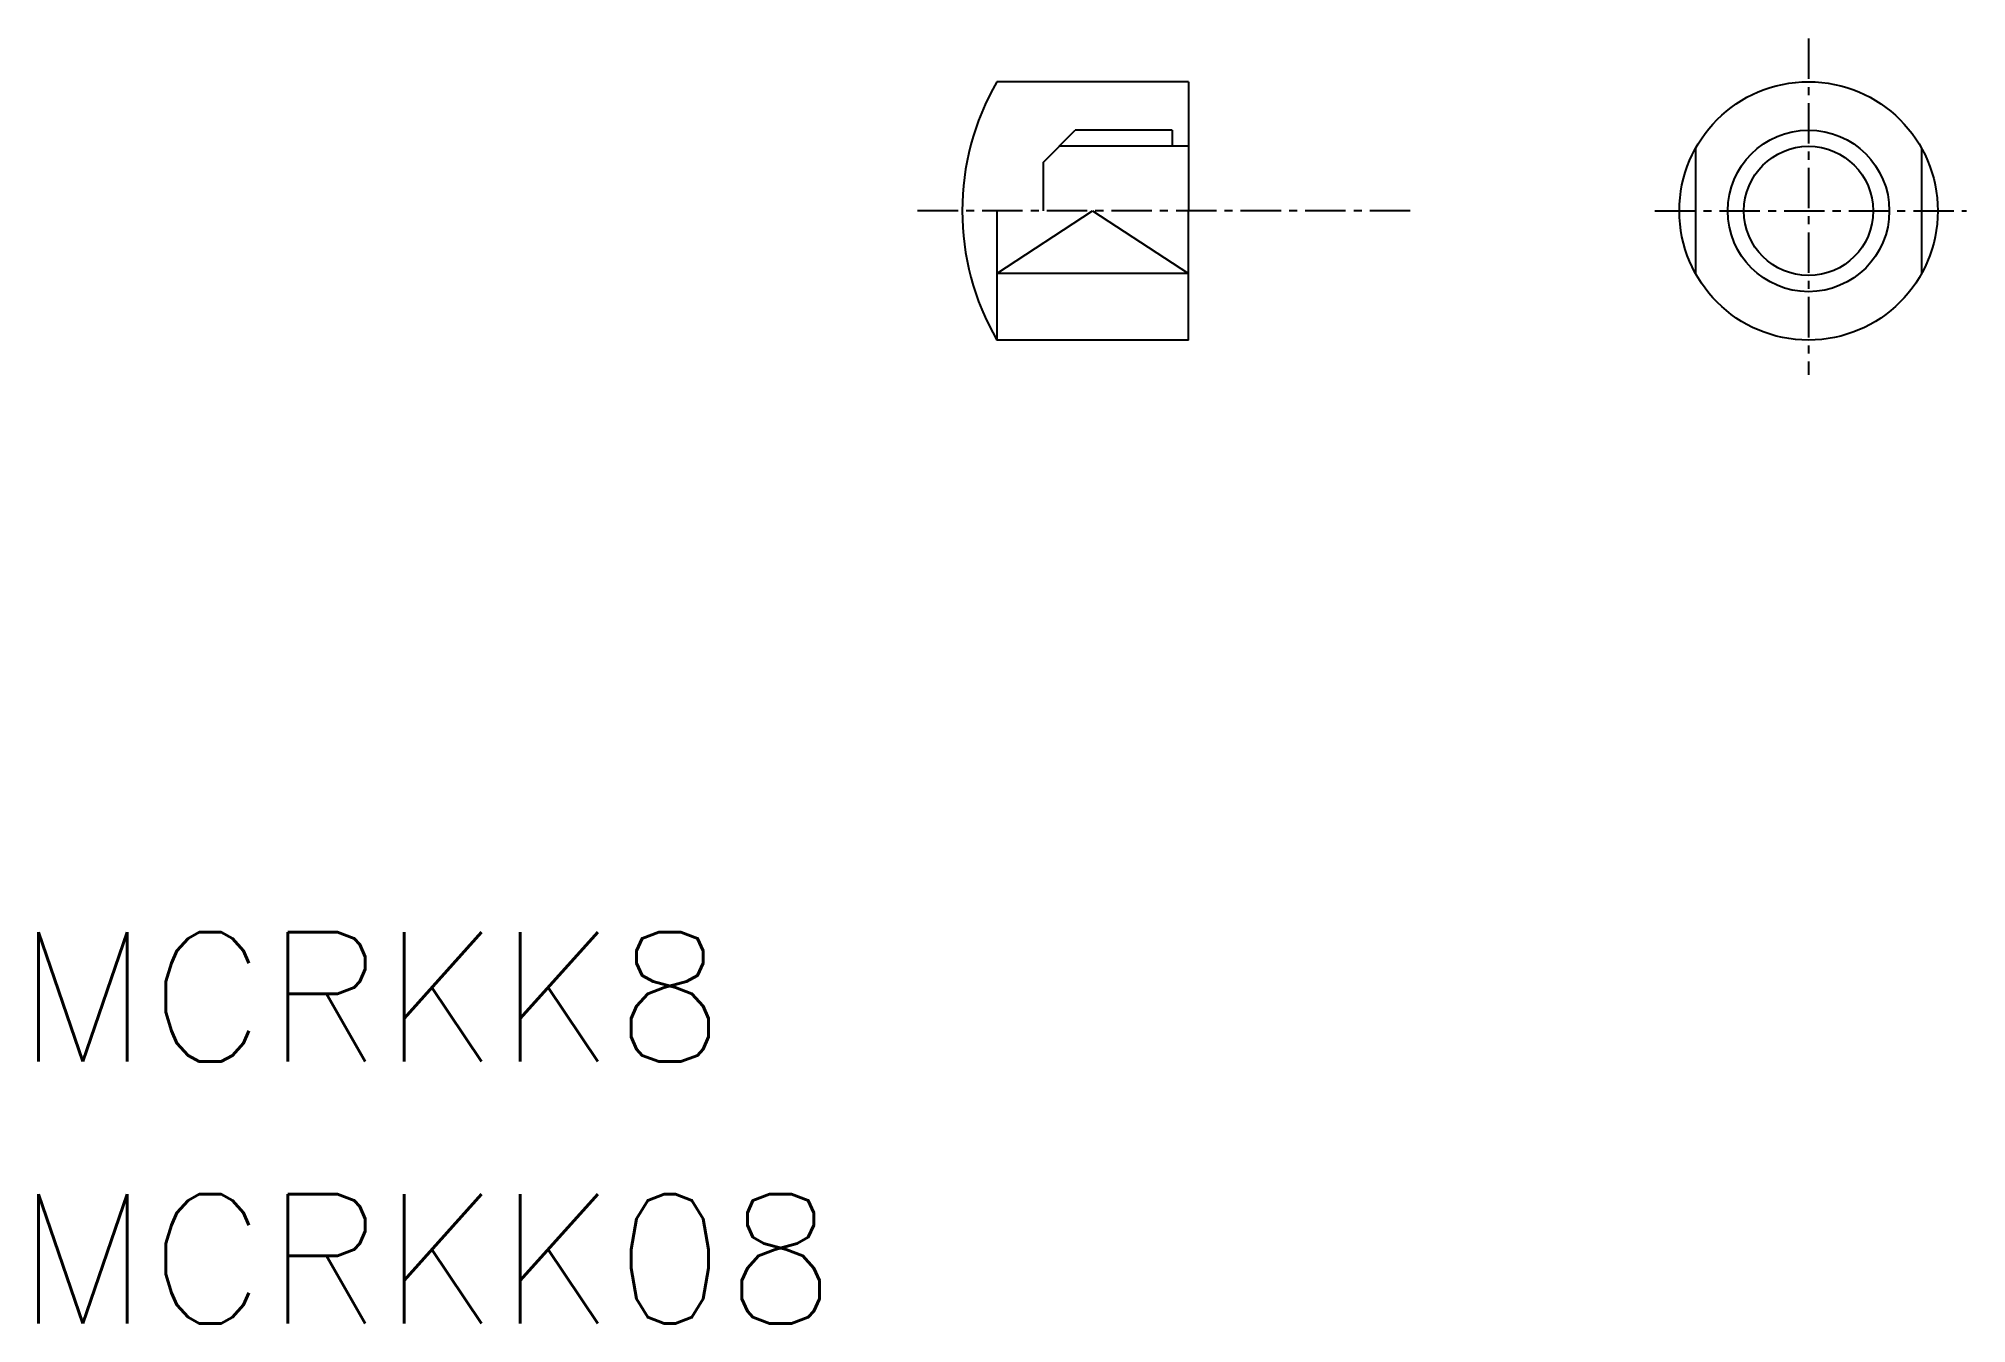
# Model space of a CAD drawing. Extents: x -160 to -100.3, y 1542.5 to 1582.3.
import ezdxf

# ---------------------------------------------------------------- set-up
doc = ezdxf.new("R2010")
doc.units = 0
doc.linetypes.add('CENTER', pattern=[2, 1.25, -0.25, 0.25, -0.25])
doc.layers.get('0').update_dxf_attribs({"linetype": 'CONTINUOUS'})
doc.layers.add('CENTER', color=1, linetype='CENTER')
doc.styles.get("Standard").update_dxf_attribs({"font": 'txt.shx', "bigfont": 'bigfont.shx'})

msp = doc.modelspace()

# ---------------------------------------------------------------- linework, layer by layer
at = {"linetype": 'CONTINUOUS'}
for p, q in [((-124.419, 1580.961), (-130.348, 1580.961)), ((-124.419, 1580.961), (-124.419, 1576.961)), ((-108.719, 1578.898), (-108.719, 1575.025)), ((-101.719, 1578.898), (-101.719, 1575.025)), ((-130.348, 1576.961), (-130.348, 1572.961)), ((-130.348, 1575.025), (-127.383, 1576.961)), ((-127.383, 1576.961), (-124.419, 1575.025)), ((-124.419, 1572.961), (-124.419, 1576.961)), ((-124.419, 1575.025), (-130.348, 1575.025)), ((-124.419, 1572.961), (-130.348, 1572.961))]:
    msp.add_line(p, q, dxfattribs=at)
at = {"color": 7, "linetype": 'CONTINUOUS'}
for p, q in [((-128.919, 1578.461), (-127.919, 1579.461)), ((-124.919, 1579.461), (-127.919, 1579.461)), ((-124.919, 1579.461), (-124.919, 1578.961)), ((-124.419, 1578.961), (-124.919, 1578.961)), ((-128.919, 1578.461), (-128.919, 1576.961))]:
    msp.add_line(p, q, dxfattribs=at)
at = {"color": 3}
msp.add_line((-124.919, 1578.961), (-128.419, 1578.961), dxfattribs=at)
at = {"linetype": 'CONTINUOUS'}
for radius in [4, 2]:
    msp.add_circle((-105.219, 1576.961), radius, dxfattribs=at)
at = {"color": 3}
msp.add_circle((-105.219, 1576.961), 2.5, dxfattribs=at)
at = {"linetype": 'CONTINUOUS'}
msp.add_arc((-123.419, 1576.961), 8, 150, 210, dxfattribs=at)
at = {"layer": 'CENTER', "color": 1, "linetype": 'CENTER'}
for p, q in [((-105.219, 1582.297), (-105.219, 1571.884)), ((-117.551, 1576.961), (-132.865, 1576.961)), ((-109.974, 1576.961), (-100.331, 1576.961))]:
    msp.add_line(p, q, dxfattribs=at)

# ---------------------------------------------------------------- texts
for s, p in [('MCRKK8', (-160.701, 1550.628)), ('MCRKK08', (-160.701, 1542.518))]:
    msp.add_text(s, height=4).set_placement(p)

doc.saveas('drawing.dxf')
